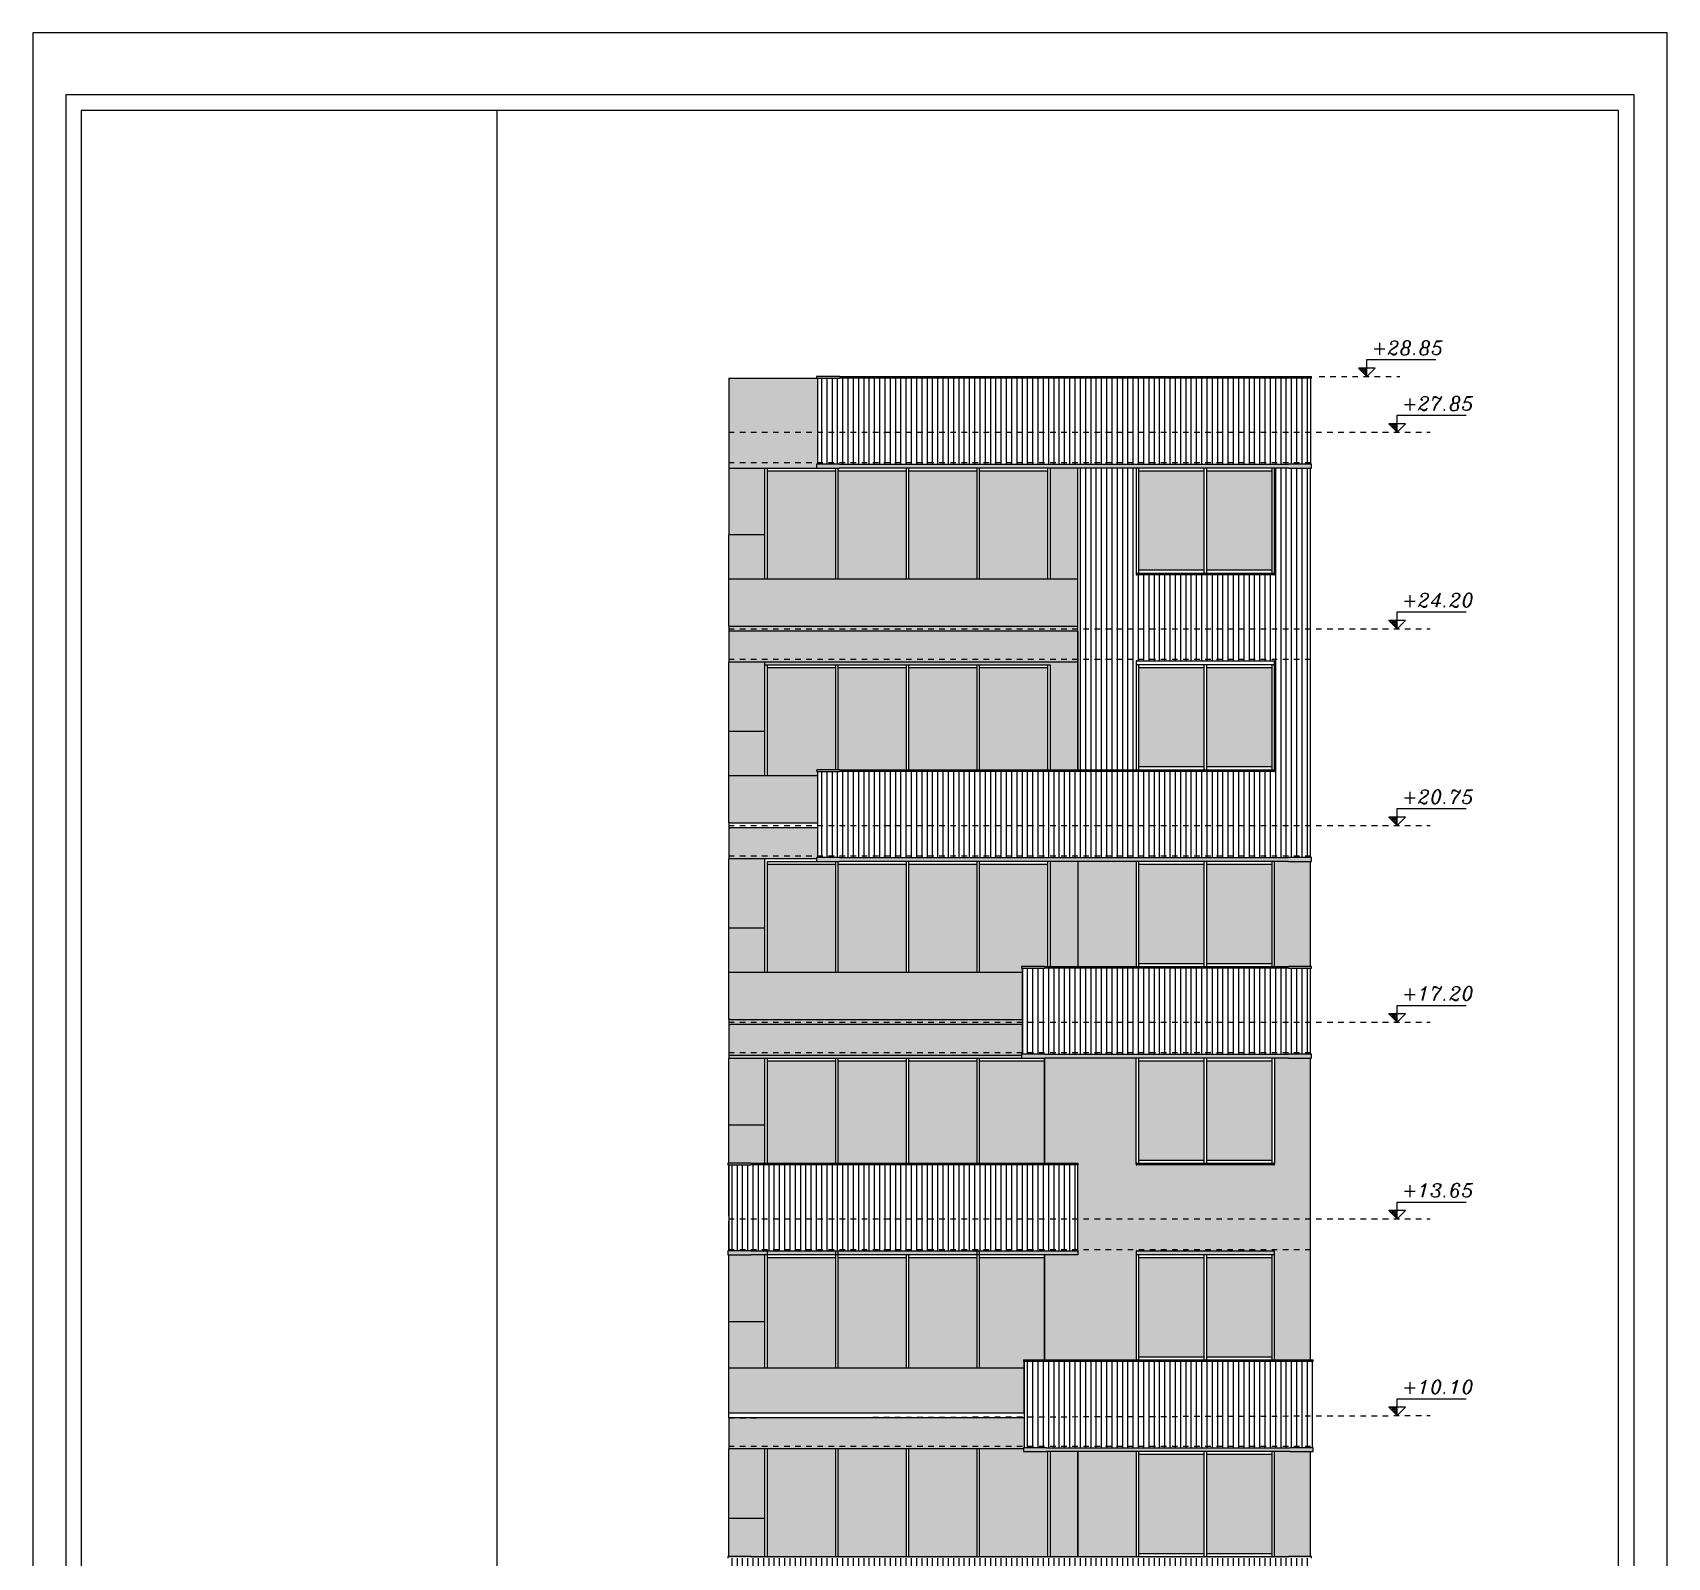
# Model space of a CAD drawing. Header units: millimetres. Extents: x 844 to 2732, y 457 to 943.
# Drawn here: x 2590.04 to 2619.54, y 471.3 to 498.82 of the extents above; entities that cross this region are included whole.
import ezdxf

# ---------------------------------------------------------------- set-up
doc = ezdxf.new("R2010")
doc.units = ezdxf.units.MM
doc.header["$LTSCALE"] = 0.01
doc.linetypes.add('ACAD_ISO03W100', pattern=[30, 12, -18])
doc.layers.add('00-Arm', color=7, linetype='Continuous')
doc.layers.add('08-Hatch', color=5, linetype='Continuous')
doc.layers.add('A-DETL-MEDM', color=4, linetype='Continuous', lineweight=25)
doc.styles.get("Standard").update_dxf_attribs({"font": 'italic.shx'})

msp = doc.modelspace()

# ---------------------------------------------------------------- hatches: boundary and pattern name
at = {"layer": '08-Hatch', "true_color": 0x000000, "transparency": 33554636}
h = msp.add_hatch(color=18, dxfattribs=at)
h.dxf.hatch_style = 1
h.paths.add_polyline_path([(2613.103, 469.731), (2602.553, 469.731), (2602.553, 469.661), (2613.103, 469.661)])
h.paths.add_polyline_path([(2613.118, 471.317), (2612.703, 471.317), (2603.003, 471.317), (2602.589, 471.317), (2602.589, 471.287), (2603.003, 471.287), (2612.703, 471.287), (2613.118, 471.287)])
h.paths.add_polyline_path([(2613.149, 474.867), (2607.92, 474.867), (2607.92, 474.837), (2613.149, 474.837)])
h.paths.add_polyline_path([(2613.149, 473.281), (2612.735, 473.281), (2608.335, 473.281), (2607.92, 473.281), (2607.92, 473.211), (2608.335, 473.211), (2612.735, 473.211), (2613.149, 473.211)])
h.paths.add_polyline_path([(2608.903, 476.831), (2603.003, 476.831), (2602.589, 476.831), (2602.589, 476.761), (2603.003, 476.761), (2608.903, 476.761)])
h.paths.add_polyline_path([(2608.903, 478.417), (2603.003, 478.417), (2602.589, 478.417), (2602.589, 478.387), (2603.003, 478.387), (2608.903, 478.387)])
h.paths.add_polyline_path([(2613.118, 480.381), (2612.703, 480.381), (2612.453, 480.381), (2609.953, 480.381), (2608.303, 480.381), (2607.888, 480.381), (2607.888, 480.361), (2607.889, 480.361), (2607.889, 480.311), (2608.303, 480.311), (2609.953, 480.311), (2612.453, 480.311), (2612.703, 480.311), (2613.118, 480.311)])
h.paths.add_polyline_path([(2613.117, 483.931), (2612.703, 483.931), (2612.453, 483.931), (2609.953, 483.931), (2604.603, 483.931), (2604.19, 483.931), (2604.19, 483.861), (2604.603, 483.861), (2609.953, 483.861), (2612.453, 483.861), (2612.703, 483.861), (2613.117, 483.861)])
h.paths.add_polyline_path([(2612.453, 485.517), (2612.438, 485.517), (2609.953, 485.517), (2604.603, 485.517), (2604.19, 485.517), (2604.19, 485.487), (2604.603, 485.487), (2609.953, 485.487), (2612.438, 485.487), (2612.453, 485.487)])
h.paths.add_polyline_path([(2613.118, 491.031), (2612.703, 491.031), (2604.603, 491.031), (2604.188, 491.031), (2604.188, 490.961), (2604.603, 490.961), (2612.703, 490.961), (2613.118, 490.961)])
h.paths.add_polyline_path([(2613.118, 492.617), (2604.603, 492.617), (2604.188, 492.617), (2604.188, 492.587), (2604.603, 492.587), (2613.118, 492.587)])
h.paths.add_polyline_path([(2613.118, 481.967), (2612.703, 481.967), (2612.453, 481.967), (2609.953, 481.967), (2608.303, 481.967), (2607.889, 481.967), (2607.889, 481.937), (2608.303, 481.937), (2609.953, 481.937), (2612.453, 481.937), (2612.703, 481.937), (2613.118, 481.937)])
at = {"layer": '08-Hatch', "true_color": 0x636466}
h = msp.add_hatch(dxfattribs=at)
h.set_pattern_fill('ANSI31', color=251, scale=0.03, angle=45)
h.set_pattern_definition([(90, (111.97122, -93.78736), (-0.09525, 0), [])])
h.paths.add_polyline_path([(2612.453, 467.961), (2609.953, 467.961), (2609.953, 467.161), (2609.999, 467.161), (2609.999, 467.061), (2609.956, 467.061), (2609.956, 466.761), (2612.453, 466.761)])
h.paths.add_polyline_path([(2613.103, 471.287), (2612.703, 471.287), (2603.003, 471.287), (2602.603, 471.287), (2602.603, 470.311), (2613.103, 470.311)])
h.paths.add_polyline_path([(2613.103, 470.311), (2602.603, 470.311), (2602.603, 469.731), (2613.103, 469.731)])
h.paths.add_polyline_path([(2612.453, 466.161), (2609.956, 466.161), (2609.956, 463.761), (2612.453, 463.761)])
h.paths.add_polyline_path([(2612.453, 466.761), (2609.956, 466.761), (2609.956, 466.161), (2612.453, 466.161)])
h.paths.add_polyline_path([(2613.135, 474.837), (2607.935, 474.837), (2607.935, 473.911), (2607.935, 473.838), (2613.135, 473.854)])
h.paths.add_polyline_path([(2613.135, 473.854), (2607.935, 473.838), (2607.935, 473.281), (2608.335, 473.281), (2612.735, 473.281), (2613.135, 473.281)])
h.paths.add_polyline_path([(2608.903, 477.411), (2602.603, 477.411), (2602.603, 476.831), (2608.903, 476.831)])
h.paths.add_polyline_path([(2608.903, 478.387), (2603.003, 478.387), (2602.603, 478.387), (2602.603, 477.461), (2602.603, 477.411), (2608.903, 477.411)])
h.paths.add_polyline_path([(2613.103, 480.961), (2607.903, 480.961), (2607.903, 480.381), (2613.103, 480.381)])
h.paths.add_polyline_path([(2613.103, 481.937), (2612.703, 481.937), (2612.453, 481.937), (2609.953, 481.937), (2608.303, 481.937), (2607.903, 481.937), (2607.903, 481.011), (2607.903, 480.961), (2613.103, 480.961)])
h.paths.add_polyline_path([(2613.1, 484.511), (2604.207, 484.511), (2604.207, 483.931), (2613.1, 483.931)])
h.paths.add_polyline_path([(2613.1, 487.511), (2608.903, 487.511), (2608.903, 487.461), (2608.903, 485.517), (2609.953, 485.517), (2609.953, 487.411), (2609.953, 487.481), (2609.968, 487.481), (2612.438, 487.481), (2612.453, 487.481), (2612.453, 487.411), (2612.453, 485.511), (2612.453, 485.487), (2612.438, 485.487), (2609.953, 485.487), (2604.603, 485.487), (2604.207, 485.487), (2604.207, 484.511), (2613.1, 484.511)])
h.paths.add_polyline_path([(2613.1, 488.061), (2608.903, 488.061), (2608.903, 488.021), (2608.903, 487.511), (2613.1, 487.511)])
h.paths.add_polyline_path([(2613.1, 490.961), (2612.703, 490.961), (2612.453, 490.961), (2612.453, 489.061), (2612.453, 489.037), (2612.438, 489.037), (2609.968, 489.037), (2609.953, 489.037), (2609.953, 489.067), (2609.953, 490.961), (2608.903, 490.961), (2608.903, 488.111), (2608.903, 488.061), (2613.1, 488.061)])
h.paths.add_polyline_path([(2613.103, 492.587), (2604.603, 492.587), (2604.203, 492.587), (2604.203, 491.611), (2613.103, 491.611)])
h.paths.add_polyline_path([(2613.103, 491.611), (2604.203, 491.611), (2604.203, 491.061), (2613.103, 491.061)])
h.paths.add_polyline_path([(2613.103, 491.061), (2604.203, 491.061), (2604.203, 491.031), (2604.603, 491.031), (2612.703, 491.031), (2613.103, 491.031)])
at = {"layer": '08-Hatch', "true_color": 0xc7c8ca, "transparency": 33554687}
h = msp.add_hatch(color=9, dxfattribs=at)
h.dxf.hatch_style = 1
h.paths.add_polyline_path([(2604.203, 491.061), (2602.603, 491.061), (2602.603, 490.961), (2604.188, 490.961), (2604.188, 491.031), (2604.203, 491.031)])
h.paths.add_polyline_path([(2604.203, 491.611), (2602.603, 491.611), (2602.603, 491.061), (2604.203, 491.061)])
h.paths.add_polyline_path([(2604.203, 492.587), (2604.188, 492.587), (2602.603, 492.587), (2602.603, 491.611), (2604.203, 491.611)])
at = {"layer": '08-Hatch', "true_color": 0xc7c8ca, "transparency": 33554597}
h = msp.add_hatch(color=9, dxfattribs=at)
h.dxf.hatch_style = 1
h.paths.add_polyline_path([(2603.253, 489.761), (2602.603, 489.761), (2602.603, 488.961), (2603.253, 488.961)])
h.paths.add_polyline_path([(2608.903, 490.961), (2608.403, 490.961), (2608.403, 488.961), (2608.903, 488.961)])
h.paths.add_polyline_path([(2608.903, 487.461), (2603.253, 487.461), (2603.253, 487.411), (2608.403, 487.411), (2608.403, 485.517), (2608.903, 485.517)])
h.paths.add_polyline_path([(2603.253, 486.211), (2602.603, 486.211), (2602.603, 485.411), (2603.253, 485.411)])
h.paths.add_polyline_path([(2603.253, 482.661), (2602.603, 482.661), (2602.603, 481.861), (2603.253, 481.861)])
h.paths.add_polyline_path([(2608.903, 483.861), (2608.403, 483.861), (2608.403, 481.967), (2608.903, 481.967)])
h.paths.add_polyline_path([(2603.253, 479.111), (2602.603, 479.111), (2602.603, 478.417), (2603.003, 478.417), (2603.253, 478.417)])
h.paths.add_polyline_path([(2603.253, 472.011), (2602.603, 472.011), (2602.603, 471.317), (2603.003, 471.317), (2603.253, 471.317)])
at = {"layer": '08-Hatch', "true_color": 0xc7c8ca, "transparency": 33554516}
h = msp.add_hatch(color=9, dxfattribs=at)
h.dxf.hatch_style = 1
h.paths.add_polyline_path([(2603.253, 483.911), (2602.603, 483.911), (2602.603, 482.661), (2603.253, 482.661)])
h.paths.add_polyline_path([(2608.903, 473.211), (2608.403, 473.211), (2608.403, 471.317), (2608.903, 471.317)])
h.paths.add_polyline_path([(2603.253, 473.261), (2602.603, 473.261), (2602.603, 472.011), (2603.253, 472.011)])
h.paths.add_polyline_path([(2603.253, 475.561), (2602.603, 475.561), (2602.603, 474.721), (2603.253, 474.721)])
h.paths.add_polyline_path([(2603.253, 476.761), (2603.003, 476.761), (2602.603, 476.761), (2602.603, 475.561), (2603.253, 475.561)])
h.paths.add_polyline_path([(2603.253, 480.311), (2602.603, 480.311), (2602.603, 479.111), (2603.253, 479.111)])
h.paths.add_polyline_path([(2603.253, 487.461), (2602.603, 487.461), (2602.603, 486.211), (2603.253, 486.211)])
h.paths.add_polyline_path([(2603.253, 490.961), (2602.603, 490.961), (2602.603, 489.761), (2603.253, 489.761)])
at = {"layer": '08-Hatch', "true_color": 0xadddf7, "transparency": 33554516}
h = msp.add_hatch(color=141, dxfattribs=at)
h.dxf.hatch_style = 1
h.paths.add_polyline_path([(2604.528, 483.811), (2603.303, 483.811), (2603.303, 481.861), (2604.528, 481.861)])
h.paths.add_polyline_path([(2605.803, 483.811), (2604.578, 483.811), (2604.578, 481.861), (2605.803, 481.861)])
h.paths.add_polyline_path([(2607.078, 483.811), (2605.853, 483.811), (2605.853, 481.861), (2607.078, 481.861)])
h.paths.add_polyline_path([(2608.353, 483.811), (2607.128, 483.811), (2607.128, 481.861), (2607.903, 481.861), (2607.903, 481.937), (2607.888, 481.937), (2607.888, 481.967), (2607.889, 481.967), (2608.303, 481.967), (2608.353, 481.967)])
h.paths.add_polyline_path([(2611.178, 483.811), (2610.003, 483.811), (2610.003, 482.017), (2611.178, 482.017)])
h.paths.add_polyline_path([(2612.403, 483.811), (2611.228, 483.811), (2611.228, 482.017), (2612.403, 482.017)])
h.paths.add_polyline_path([(2611.178, 480.261), (2610.003, 480.261), (2610.003, 478.467), (2611.178, 478.467)])
h.paths.add_polyline_path([(2612.403, 480.261), (2611.228, 480.261), (2611.228, 478.467), (2612.403, 478.467)])
h.paths.add_polyline_path([(2611.178, 476.711), (2610.003, 476.711), (2610.003, 474.917), (2611.178, 474.917)], flags=17)
h.paths.add_polyline_path([(2612.403, 476.711), (2611.228, 476.711), (2611.228, 474.917), (2612.403, 474.917)], flags=17)
h.paths.add_polyline_path([(2612.403, 473.161), (2611.228, 473.161), (2611.228, 471.367), (2612.403, 471.367)])
h.paths.add_polyline_path([(2611.178, 473.161), (2610.003, 473.161), (2610.003, 471.367), (2611.178, 471.367)])
h.paths.add_polyline_path([(2611.178, 469.661), (2610.003, 469.661), (2610.003, 468.011), (2611.178, 468.011)])
h.paths.add_polyline_path([(2612.403, 469.661), (2611.228, 469.661), (2611.228, 468.011), (2612.403, 468.011)])
h.paths.add_polyline_path([(2606.803, 469.661), (2605.67, 469.661), (2605.67, 467.961), (2606.803, 467.961)])
h.paths.add_polyline_path([(2605.62, 469.661), (2604.487, 469.661), (2604.487, 467.961), (2605.62, 467.961)])
h.paths.add_polyline_path([(2604.437, 469.661), (2603.303, 469.661), (2603.303, 467.961), (2604.437, 467.961)])
h.paths.add_polyline_path([(2604.528, 473.261), (2603.303, 473.261), (2603.303, 471.317), (2604.528, 471.317)])
h.paths.add_polyline_path([(2605.803, 473.261), (2604.578, 473.261), (2604.578, 471.317), (2605.803, 471.317)])
h.paths.add_polyline_path([(2607.078, 473.261), (2605.853, 473.261), (2605.853, 471.317), (2607.078, 471.317)])
h.paths.add_polyline_path([(2608.353, 473.211), (2608.335, 473.211), (2607.92, 473.211), (2607.92, 473.261), (2607.128, 473.261), (2607.128, 471.317), (2608.353, 471.317)])
h.paths.add_polyline_path([(2608.303, 480.261), (2607.128, 480.261), (2607.128, 478.417), (2608.303, 478.417)])
h.paths.add_polyline_path([(2607.078, 480.261), (2605.853, 480.261), (2605.853, 478.417), (2607.078, 478.417)])
h.paths.add_polyline_path([(2605.803, 480.261), (2604.578, 480.261), (2604.578, 478.417), (2605.803, 478.417)])
h.paths.add_polyline_path([(2604.528, 480.261), (2603.303, 480.261), (2603.303, 478.417), (2604.528, 478.417)])
h.paths.add_polyline_path([(2608.353, 487.361), (2607.128, 487.361), (2607.128, 485.517), (2608.353, 485.517)])
h.paths.add_polyline_path([(2607.078, 487.361), (2605.853, 487.361), (2605.853, 485.517), (2607.078, 485.517)])
h.paths.add_polyline_path([(2605.803, 487.361), (2604.578, 487.361), (2604.578, 485.517), (2604.603, 485.517), (2605.803, 485.517)])
h.paths.add_polyline_path([(2604.528, 487.361), (2603.303, 487.361), (2603.303, 485.411), (2604.207, 485.411), (2604.207, 485.487), (2604.19, 485.487), (2604.19, 485.517), (2604.528, 485.517)])
h.paths.add_polyline_path([(2611.178, 487.361), (2610.003, 487.361), (2610.003, 485.567), (2611.178, 485.567)])
h.paths.add_polyline_path([(2612.403, 487.361), (2611.228, 487.361), (2611.228, 485.567), (2612.403, 485.567)])
h.paths.add_polyline_path([(2612.403, 490.911), (2611.228, 490.911), (2611.228, 489.117), (2612.403, 489.117)])
h.paths.add_polyline_path([(2611.178, 490.911), (2610.003, 490.911), (2610.003, 489.117), (2611.178, 489.117)])
h.paths.add_polyline_path([(2608.353, 490.911), (2607.128, 490.911), (2607.128, 488.961), (2608.353, 488.961)])
h.paths.add_polyline_path([(2607.078, 490.911), (2605.853, 490.911), (2605.853, 488.961), (2607.078, 488.961)])
h.paths.add_polyline_path([(2605.803, 490.911), (2604.578, 490.911), (2604.578, 488.961), (2605.803, 488.961)])
h.paths.add_polyline_path([(2604.528, 490.911), (2603.303, 490.911), (2603.303, 488.961), (2604.528, 488.961)])
at = {"layer": '08-Hatch', "true_color": 0x7aafdf, "transparency": 33554636}
h = msp.add_hatch(color=143, dxfattribs=at)
h.dxf.hatch_style = 1
h.paths.add_polyline_path([(2608.903, 488.961), (2602.603, 488.961), (2602.603, 488.111), (2608.903, 488.111)])
h.paths.add_polyline_path([(2604.207, 485.411), (2602.603, 485.411), (2602.603, 484.561), (2602.633, 484.561), (2604.207, 484.561)])
h.paths.add_polyline_path([(2607.903, 481.861), (2602.603, 481.861), (2602.603, 481.011), (2602.633, 481.011), (2607.903, 481.011)])
h.paths.add_polyline_path([(2607.935, 474.721), (2602.603, 474.721), (2602.603, 473.911), (2607.935, 473.911)])
at = {"layer": '08-Hatch', "true_color": 0x939598, "transparency": 33554687}
h = msp.add_hatch(color=252, dxfattribs=at)
h.dxf.hatch_style = 1
h.paths.add_polyline_path([(2608.903, 488.111), (2602.603, 488.111), (2602.603, 488.061), (2608.903, 488.061)])
h.paths.add_polyline_path([(2608.903, 488.061), (2602.603, 488.061), (2602.603, 488.021), (2608.903, 488.021)])
h.paths.add_polyline_path([(2604.207, 483.961), (2602.603, 483.961), (2602.603, 483.911), (2604.19, 483.911), (2604.19, 483.931), (2604.207, 483.931)])
at = {"layer": '08-Hatch', "true_color": 0xc7c8ca, "transparency": 33554687}
h = msp.add_hatch(color=9, dxfattribs=at)
h.dxf.hatch_style = 1
h.paths.add_polyline_path([(2603.253, 469.661), (2602.603, 469.661), (2602.603, 467.161), (2603.253, 467.161)])
h.paths.add_polyline_path([(2613.103, 469.661), (2612.453, 469.661), (2612.453, 466.761), (2613.103, 466.761)])
h.paths.add_polyline_path([(2613.103, 466.161), (2612.453, 466.161), (2612.453, 463.761), (2613.103, 463.761)])
h.paths.add_polyline_path([(2613.103, 466.761), (2612.453, 466.761), (2612.453, 466.161), (2613.103, 466.161)])
h.paths.add_polyline_path([(2613.103, 473.211), (2612.735, 473.211), (2612.453, 473.211), (2612.453, 471.317), (2612.703, 471.317), (2613.103, 471.317)])
h.paths.add_polyline_path([(2609.953, 473.211), (2608.903, 473.211), (2608.903, 471.317), (2609.953, 471.317)])
h.paths.add_polyline_path([(2609.953, 476.761), (2609.953, 476.831), (2609.968, 476.831), (2612.438, 476.831), (2612.453, 476.831), (2612.453, 476.761), (2612.453, 474.867), (2613.103, 474.867), (2613.103, 476.861), (2608.903, 476.861), (2608.903, 476.831), (2608.903, 476.761), (2608.303, 476.761), (2608.303, 474.867), (2609.953, 474.867)])
h.paths.add_polyline_path([(2613.103, 480.311), (2612.703, 480.311), (2612.453, 480.311), (2612.453, 478.411), (2612.453, 478.387), (2612.438, 478.387), (2609.968, 478.387), (2609.953, 478.387), (2609.953, 478.417), (2609.953, 480.311), (2608.303, 480.311), (2608.303, 478.417), (2608.903, 478.417), (2608.903, 478.387), (2608.903, 477.411), (2613.103, 477.411)])
h.paths.add_polyline_path([(2613.103, 477.411), (2608.903, 477.411), (2608.903, 476.861), (2613.103, 476.861)])
h.paths.add_polyline_path([(2609.953, 483.861), (2608.903, 483.861), (2608.903, 481.967), (2609.953, 481.967)])
h.paths.add_polyline_path([(2613.103, 483.861), (2612.703, 483.861), (2612.453, 483.861), (2612.453, 481.967), (2612.703, 481.967), (2613.103, 481.967)])
h.paths.add_polyline_path([(2604.207, 484.471), (2602.633, 484.471), (2602.603, 484.471), (2602.603, 483.961), (2604.207, 483.961)])
h.paths.add_polyline_path([(2608.903, 488.021), (2602.603, 488.021), (2602.603, 487.511), (2608.903, 487.511)])
h.paths.add_polyline_path([(2608.903, 487.511), (2602.603, 487.511), (2602.603, 487.461), (2608.903, 487.461)])
h.paths.add_polyline_path([(2607.903, 480.921), (2602.633, 480.921), (2602.603, 480.921), (2602.603, 480.411), (2607.903, 480.411)])
h.paths.add_polyline_path([(2607.903, 480.411), (2602.603, 480.411), (2602.603, 480.311), (2607.888, 480.311), (2607.888, 480.381), (2607.903, 480.381)])
h.paths.add_polyline_path([(2607.92, 473.281), (2607.935, 473.281), (2607.935, 473.311), (2602.603, 473.311), (2602.603, 473.261), (2607.92, 473.261)])
h.paths.add_polyline_path([(2607.935, 473.821), (2602.603, 473.821), (2602.603, 473.311), (2607.935, 473.311)])
h.paths.add_polyline_path([(2606.853, 467.961), (2603.253, 467.961), (2603.253, 467.161), (2606.853, 467.161)])
h.paths.add_polyline_path([(2609.953, 469.661), (2606.853, 469.661), (2606.853, 467.161), (2609.953, 467.161)])
at = {"layer": '08-Hatch', "true_color": 0x000000, "transparency": 33554636}
h = msp.add_hatch(color=18, dxfattribs=at)
h.dxf.hatch_style = 1
h.paths.add_polyline_path([(2612.453, 476.831), (2612.438, 476.831), (2609.968, 476.831), (2609.953, 476.831), (2609.953, 476.761), (2609.968, 476.761), (2612.438, 476.761), (2612.453, 476.761)])
at = {"layer": '08-Hatch', "true_color": 0xadddf7, "transparency": 33554516}
h = msp.add_hatch(color=141, dxfattribs=at)
h.dxf.hatch_style = 1
h.paths.add_polyline_path([(2608.303, 476.711), (2607.128, 476.711), (2607.128, 474.721), (2607.935, 474.721), (2607.935, 474.837), (2607.92, 474.837), (2607.92, 474.867), (2608.303, 474.867)])
h.paths.add_polyline_path([(2607.078, 476.711), (2605.853, 476.711), (2605.853, 474.721), (2607.078, 474.721)])
h.paths.add_polyline_path([(2605.803, 476.711), (2604.578, 476.711), (2604.578, 474.721), (2605.803, 474.721)])
h.paths.add_polyline_path([(2604.528, 476.711), (2603.303, 476.711), (2603.303, 474.721), (2604.528, 474.721)])
at = {"layer": 'A-DETL-MEDM'}
h = msp.add_hatch(dxfattribs=at)
h.set_pattern_fill('NET', color=5, scale=0.01, style=0)
h.set_pattern_definition([(0, (1833.748473, -215.898625), (0, 0.03175), []), (90, (1833.748473, -215.898625), (-0.03175, 2e-18), [])])
h.paths.add_polyline_path([(2614.119, 492.768), (2613.969, 492.768), (2614.119, 492.617)])
h = msp.add_hatch(dxfattribs=at)
h.set_pattern_fill('NET', color=5, scale=0.01, style=0)
h.set_pattern_definition([(0, (1834.29692, -216.9048), (0, 0.03175), []), (90, (1834.29692, -216.9048), (-0.03175, 2e-18), [])])
h.paths.add_polyline_path([(2614.668, 491.762), (2614.517, 491.762), (2614.668, 491.611)])
h = msp.add_hatch(dxfattribs=at)
h.set_pattern_fill('NET', color=5, scale=0.01, style=0)
h.set_pattern_definition([(0, (1834.29692, -220.4548), (0, 0.03175), []), (90, (1834.29692, -220.4548), (-0.03175, 2e-18), [])])
h.paths.add_polyline_path([(2614.668, 488.212), (2614.517, 488.212), (2614.668, 488.061)])
h = msp.add_hatch(dxfattribs=at)
h.set_pattern_fill('NET', color=5, scale=0.01, style=0)
h.set_pattern_definition([(0, (1834.29692, -224.0048), (0, 0.03175), []), (90, (1834.29692, -224.0048), (-0.03175, 2e-18), [])])
h.paths.add_polyline_path([(2614.668, 484.662), (2614.517, 484.662), (2614.668, 484.511)])
at = {"layer": 'A-DETL-MEDM', "ltscale": 0.5}
msp.add_hatch(color=4, dxfattribs=at).paths.add_polyline_path([(2602.603, 480.921), (2607.903, 480.921), (2607.903, 481.011), (2602.603, 481.011), (2602.603, 480.924)])
at = {"layer": 'A-DETL-MEDM'}
h = msp.add_hatch(dxfattribs=at)
h.set_pattern_fill('NET', color=5, scale=0.01, style=0)
h.set_pattern_definition([(0, (1834.29692, -227.5548), (0, 0.03175), []), (90, (1834.29692, -227.5548), (-0.03175, 2e-18), [])])
h.paths.add_polyline_path([(2614.668, 481.112), (2614.517, 481.112), (2614.668, 480.961)])
h = msp.add_hatch(dxfattribs=at)
h.set_pattern_fill('NET', color=5, scale=0.01, style=0)
h.set_pattern_definition([(0, (1834.29692, -231.1048), (0, 0.03175), []), (90, (1834.29692, -231.1048), (-0.03175, 2e-18), [])])
h.paths.add_polyline_path([(2614.668, 477.562), (2614.517, 477.562), (2614.668, 477.411)])
h = msp.add_hatch(dxfattribs=at)
h.set_pattern_fill('NET', color=5, scale=0.01, style=0)
h.set_pattern_definition([(0, (1834.29692, -234.6548), (0, 0.03175), []), (90, (1834.29692, -234.6548), (-0.03175, 2e-18), [])])
h.paths.add_polyline_path([(2614.668, 474.012), (2614.517, 474.012), (2614.668, 473.861)])

# ---------------------------------------------------------------- linework, layer by layer
at = {"layer": '00-Arm'}
msp.add_line((2598.423, 458.083), (2598.423, 497.416), dxfattribs=at)
for points in [[(2590.041, 498.821), (2590.041, 456.678), (2619.541, 456.678), (2619.541, 498.821)], [(2590.919, 497.416), (2590.919, 458.083), (2618.663, 458.083), (2618.663, 497.416)]]:
    msp.add_lwpolyline(points, close=True, dxfattribs=at)
at = {"layer": '00-Arm', "color": 4}
msp.add_lwpolyline([(2590.638, 497.697), (2590.638, 457.802), (2618.944, 457.802), (2618.944, 497.697)], close=True, dxfattribs=at)
at = {"layer": 'A-DETL-MEDM', "color": 5}
for p, q in [((2614.119, 492.617), (2613.969, 492.768)), ((2614.27, 492.768), (2613.969, 492.768)), ((2614.119, 492.921), (2615.361, 492.921)), ((2614.119, 492.617), (2614.119, 492.921)), ((2614.119, 492.617), (2614.27, 492.768)), ((2614.668, 491.915), (2615.91, 491.915)), ((2614.668, 491.611), (2614.668, 491.915)), ((2614.668, 491.611), (2614.517, 491.762)), ((2614.818, 491.762), (2614.517, 491.762)), ((2614.668, 491.611), (2614.818, 491.762)), ((2614.668, 488.365), (2615.91, 488.365)), ((2614.668, 488.061), (2614.668, 488.365)), ((2614.668, 488.061), (2614.517, 488.212)), ((2614.818, 488.212), (2614.517, 488.212)), ((2614.668, 488.061), (2614.818, 488.212)), ((2614.668, 484.815), (2615.91, 484.815)), ((2614.668, 484.511), (2614.668, 484.815)), ((2614.668, 484.511), (2614.517, 484.662)), ((2614.818, 484.662), (2614.517, 484.662)), ((2614.668, 484.511), (2614.818, 484.662)), ((2614.668, 481.265), (2615.91, 481.265)), ((2614.668, 480.961), (2614.668, 481.265)), ((2614.668, 480.961), (2614.517, 481.112)), ((2614.818, 481.112), (2614.517, 481.112)), ((2614.668, 480.961), (2614.818, 481.112)), ((2614.668, 477.715), (2615.91, 477.715)), ((2614.668, 477.411), (2614.668, 477.715)), ((2614.668, 477.411), (2614.517, 477.562)), ((2614.818, 477.562), (2614.517, 477.562)), ((2614.668, 477.411), (2614.818, 477.562)), ((2614.668, 474.165), (2615.91, 474.165)), ((2614.668, 473.861), (2614.668, 474.165)), ((2614.668, 473.861), (2614.517, 474.012)), ((2614.818, 474.012), (2614.517, 474.012)), ((2614.668, 473.861), (2614.818, 474.012))]:
    msp.add_line(p, q, dxfattribs=at)
at = {"layer": 'A-DETL-MEDM', "color": 4}
for p, q in [((2602.603, 492.587), (2604.188, 492.587)), ((2602.603, 492.587), (2602.603, 490.961)), ((2604.188, 492.617), (2604.188, 492.587)), ((2604.603, 492.617), (2604.188, 492.617)), ((2604.188, 492.587), (2604.603, 492.587)), ((2604.203, 492.587), (2604.203, 491.031)), ((2604.603, 492.617), (2613.118, 492.617)), ((2613.118, 492.587), (2604.603, 492.587)), ((2613.103, 492.587), (2613.103, 491.031)), ((2613.118, 492.587), (2613.118, 492.617)), ((2602.603, 490.961), (2604.188, 490.961)), ((2602.603, 490.961), (2602.603, 489.761)), ((2603.253, 489.761), (2603.253, 490.961)), ((2603.303, 490.911), (2603.303, 490.961)), ((2604.188, 491.031), (2604.188, 490.961)), ((2604.603, 491.031), (2604.188, 491.031)), ((2604.188, 490.961), (2604.603, 490.961)), ((2604.528, 490.961), (2604.528, 490.911)), ((2604.578, 490.911), (2604.578, 490.961)), ((2604.603, 491.031), (2612.703, 491.031)), ((2612.703, 490.961), (2604.603, 490.961)), ((2607.078, 490.961), (2607.078, 490.911)), ((2607.128, 490.911), (2607.128, 490.961)), ((2608.353, 490.961), (2608.353, 490.911)), ((2608.403, 490.961), (2608.403, 488.961)), ((2608.903, 488.111), (2608.903, 490.961)), ((2608.903, 488.111), (2608.903, 490.961)), ((2609.953, 490.961), (2609.953, 489.061)), ((2612.453, 489.061), (2612.453, 490.961)), ((2613.118, 491.031), (2612.703, 491.031)), ((2612.703, 490.961), (2613.118, 490.961)), ((2613.1, 483.931), (2613.1, 490.961)), ((2613.118, 490.961), (2613.118, 491.031)), ((2602.603, 489.761), (2603.253, 489.761)), ((2602.603, 488.961), (2602.603, 489.761)), ((2603.253, 488.961), (2603.253, 489.761)), ((2602.603, 488.961), (2608.903, 488.961)), ((2602.603, 488.111), (2602.603, 488.961)), ((2609.953, 489.067), (2609.953, 489.037)), ((2609.968, 489.067), (2609.953, 489.067)), ((2609.953, 489.037), (2609.968, 489.037)), ((2609.968, 489.067), (2612.438, 489.067)), ((2612.438, 489.037), (2609.968, 489.037)), ((2612.453, 489.067), (2612.438, 489.067)), ((2612.438, 489.037), (2612.453, 489.037)), ((2612.453, 489.037), (2612.453, 489.067)), ((2602.603, 488.111), (2602.603, 488.021)), ((2602.603, 488.111), (2608.903, 488.111)), ((2608.903, 488.021), (2602.603, 488.021)), ((2602.603, 488.021), (2602.603, 487.461)), ((2608.903, 488.021), (2608.903, 488.111)), ((2608.903, 488.021), (2608.903, 485.517)), ((2608.903, 485.517), (2608.903, 488.021)), ((2608.903, 487.461), (2608.903, 488.021)), ((2602.603, 486.211), (2602.603, 487.461)), ((2602.603, 486.211), (2602.603, 487.461)), ((2608.903, 487.461), (2602.603, 487.461)), ((2603.253, 486.211), (2603.253, 487.461)), ((2603.253, 487.411), (2608.403, 487.411)), ((2608.403, 487.411), (2608.403, 485.517)), ((2609.953, 487.481), (2609.953, 487.411)), ((2609.968, 487.481), (2609.953, 487.481)), ((2609.953, 487.411), (2609.968, 487.411)), ((2609.953, 487.411), (2609.953, 485.517)), ((2609.968, 487.481), (2612.438, 487.481)), ((2612.438, 487.411), (2609.968, 487.411)), ((2612.453, 487.481), (2612.438, 487.481)), ((2612.438, 487.411), (2612.453, 487.411)), ((2612.453, 487.411), (2612.453, 487.481)), ((2612.453, 485.511), (2612.453, 487.411)), ((2602.603, 486.211), (2603.253, 486.211)), ((2602.603, 485.411), (2602.603, 486.211)), ((2603.253, 485.411), (2603.253, 486.211)), ((2602.603, 484.561), (2602.603, 485.411)), ((2609.953, 485.517), (2612.438, 485.517)), ((2612.438, 485.487), (2609.953, 485.487)), ((2612.453, 485.517), (2612.438, 485.517)), ((2612.438, 485.487), (2612.453, 485.487)), ((2612.453, 485.487), (2612.453, 485.517)), ((2602.603, 484.561), (2602.603, 484.471)), ((2602.633, 484.561), (2602.603, 484.561)), ((2602.603, 484.471), (2602.633, 484.471)), ((2602.603, 484.471), (2602.603, 483.911)), ((2602.633, 484.561), (2604.207, 484.561)), ((2604.207, 484.471), (2602.633, 484.471)), ((2602.603, 482.661), (2602.603, 483.911)), ((2602.603, 482.661), (2602.603, 483.911)), ((2604.19, 483.911), (2602.603, 483.911)), ((2603.253, 482.661), (2603.253, 483.911)), ((2603.303, 483.861), (2604.19, 483.861)), ((2608.403, 483.861), (2608.403, 481.967)), ((2608.903, 483.861), (2608.903, 481.967)), ((2609.953, 483.861), (2609.953, 481.967)), ((2612.453, 481.967), (2612.453, 483.861)), ((2612.703, 483.861), (2613.117, 483.861)), ((2613.103, 481.967), (2613.103, 483.861)), ((2607.888, 481.967), (2607.888, 481.937)), ((2608.303, 481.967), (2607.888, 481.967)), ((2607.888, 481.937), (2608.303, 481.937)), ((2607.889, 481.967), (2607.889, 481.937)), ((2607.903, 481.937), (2607.903, 480.381)), ((2607.903, 481.011), (2607.903, 481.937)), ((2608.303, 481.967), (2609.953, 481.967)), ((2609.953, 481.937), (2608.303, 481.937)), ((2609.953, 481.967), (2612.453, 481.967)), ((2612.453, 481.937), (2609.953, 481.937)), ((2612.453, 481.967), (2612.703, 481.967)), ((2612.703, 481.937), (2612.453, 481.937)), ((2613.118, 481.967), (2612.703, 481.967)), ((2612.703, 481.937), (2613.118, 481.937)), ((2613.103, 480.381), (2613.103, 481.937)), ((2613.118, 481.937), (2613.118, 481.967)), ((2613.118, 481.937), (2613.118, 481.967)), ((2602.603, 480.921), (2602.603, 480.311)), ((2607.908, 480.921), (2602.633, 480.921)), ((2607.889, 480.361), (2602.603, 480.361)), ((2602.603, 479.111), (2602.603, 480.311)), ((2602.603, 480.311), (2607.889, 480.311)), ((2603.253, 479.111), (2603.253, 480.311)), ((2603.303, 480.261), (2603.303, 480.311)), ((2607.888, 480.381), (2607.888, 480.311)), ((2608.303, 480.381), (2607.888, 480.381)), ((2607.888, 480.311), (2608.303, 480.311)), ((2607.889, 480.361), (2607.889, 480.311)), ((2608.303, 480.381), (2609.953, 480.381)), ((2609.953, 480.311), (2608.303, 480.311)), ((2608.303, 480.311), (2608.303, 478.417)), ((2608.303, 478.417), (2608.303, 480.311)), ((2609.953, 480.381), (2612.453, 480.381)), ((2612.453, 480.311), (2609.953, 480.311)), ((2609.953, 478.411), (2609.953, 480.311)), ((2612.453, 480.381), (2612.703, 480.381)), ((2612.703, 480.311), (2612.453, 480.311)), ((2612.453, 480.311), (2612.453, 478.411)), ((2613.118, 480.381), (2612.703, 480.381)), ((2612.703, 480.311), (2613.118, 480.311)), ((2613.103, 474.867), (2613.103, 480.311)), ((2613.118, 480.311), (2613.118, 480.381)), ((2613.118, 480.311), (2613.118, 480.381)), ((2603.003, 478.417), (2602.589, 478.417)), ((2602.589, 478.417), (2602.589, 478.387)), ((2602.589, 478.387), (2603.003, 478.387)), ((2602.603, 477.461), (2602.603, 478.387)), ((2602.603, 478.387), (2602.603, 476.831)), ((2602.603, 477.461), (2602.603, 478.387)), ((2603.003, 478.417), (2608.903, 478.417)), ((2608.903, 478.387), (2603.003, 478.387)), ((2608.903, 478.417), (2608.903, 478.387)), ((2608.903, 476.831), (2608.903, 478.387)), ((2609.953, 478.417), (2609.953, 478.387)), ((2609.968, 478.417), (2609.953, 478.417)), ((2609.953, 478.387), (2609.968, 478.387)), ((2609.968, 478.417), (2612.438, 478.417)), ((2612.438, 478.387), (2609.968, 478.387)), ((2612.453, 478.417), (2612.438, 478.417)), ((2612.438, 478.387), (2612.453, 478.387)), ((2612.453, 478.387), (2612.453, 478.417)), ((2602.603, 477.371), (2602.603, 476.831)), ((2602.603, 476.831), (2602.603, 477.371)), ((2603.003, 476.831), (2602.589, 476.831)), ((2602.589, 476.831), (2602.589, 476.761)), ((2602.589, 476.761), (2603.003, 476.761)), ((2602.603, 475.561), (2602.603, 476.761)), ((2602.603, 475.561), (2602.603, 476.761)), ((2603.003, 476.831), (2608.903, 476.831)), ((2608.903, 476.761), (2603.003, 476.761)), ((2603.253, 475.561), (2603.253, 476.761)), ((2608.303, 476.761), (2608.303, 474.867)), ((2608.303, 474.867), (2608.303, 476.761)), ((2608.903, 476.831), (2608.903, 476.761)), ((2609.953, 476.831), (2609.953, 476.761)), ((2609.968, 476.831), (2609.953, 476.831)), ((2609.953, 476.761), (2609.968, 476.761)), ((2609.953, 476.761), (2609.953, 474.867)), ((2609.968, 476.831), (2612.438, 476.831)), ((2612.438, 476.761), (2609.968, 476.761)), ((2612.453, 476.831), (2612.438, 476.831)), ((2612.438, 476.761), (2612.453, 476.761)), ((2612.453, 476.761), (2612.453, 476.831)), ((2612.453, 474.867), (2612.453, 476.761)), ((2607.92, 474.867), (2607.92, 474.837)), ((2607.92, 474.867), (2613.149, 474.867)), ((2613.149, 474.837), (2607.92, 474.837)), ((2607.935, 474.837), (2607.935, 473.281)), ((2607.935, 473.911), (2607.935, 474.837)), ((2610.003, 474.867), (2610.003, 474.917)), ((2613.135, 473.281), (2613.135, 474.837)), ((2613.149, 474.837), (2613.149, 474.867)), ((2602.603, 472.011), (2602.603, 473.261)), ((2603.253, 472.011), (2603.253, 473.261)), ((2607.92, 473.281), (2607.92, 473.211)), ((2608.335, 473.281), (2607.92, 473.281)), ((2607.92, 473.211), (2608.335, 473.211)), ((2608.335, 473.281), (2612.735, 473.281)), ((2612.735, 473.211), (2608.335, 473.211)), ((2608.403, 473.211), (2608.403, 471.317)), ((2608.903, 473.211), (2608.903, 471.317)), ((2608.903, 473.211), (2608.903, 471.317)), ((2608.903, 471.317), (2608.903, 473.211)), ((2609.953, 473.211), (2609.953, 471.317)), ((2612.453, 471.317), (2612.453, 473.211)), ((2613.15, 473.281), (2612.735, 473.281)), ((2612.735, 473.211), (2613.15, 473.211)), ((2613.103, 471.317), (2613.103, 473.211)), ((2613.149, 473.211), (2613.149, 473.281)), ((2613.15, 473.211), (2613.15, 473.281)), ((2602.603, 472.011), (2603.253, 472.011)), ((2602.603, 471.317), (2602.603, 472.011)), ((2603.253, 471.317), (2603.253, 472.011)), ((2603.003, 471.317), (2602.589, 471.317)), ((2602.589, 471.317), (2602.589, 471.287)), ((2603.003, 471.317), (2612.703, 471.317)), ((2613.118, 471.317), (2612.703, 471.317)), ((2613.118, 471.287), (2613.118, 471.317))]:
    msp.add_line(p, q, dxfattribs=at)
at = {"layer": 'A-DETL-MEDM', "color": 5, "linetype": 'ACAD_ISO03W100', "ltscale": 0.5}
for p, q in [((2613.259, 492.617), (2614.715, 492.617)), ((2602.603, 491.611), (2615.264, 491.611)), ((2613.808, 491.611), (2615.264, 491.611)), ((2602.603, 488.061), (2615.264, 488.061)), ((2613.808, 488.061), (2615.264, 488.061)), ((2602.603, 484.511), (2615.264, 484.511)), ((2613.808, 484.511), (2615.264, 484.511)), ((2602.603, 483.961), (2613.103, 483.961)), ((2602.603, 480.961), (2615.264, 480.961)), ((2613.808, 480.961), (2615.264, 480.961)), ((2602.603, 480.411), (2613.103, 480.411)), ((2602.603, 477.411), (2615.264, 477.411)), ((2613.808, 477.411), (2615.264, 477.411)), ((2602.603, 473.821), (2615.264, 473.861))]:
    msp.add_line(p, q, dxfattribs=at)
at = {"layer": 'A-DETL-MEDM', "color": 4, "linetype": 'ACAD_ISO03W100', "ltscale": 0.5}
for p, q in [((2602.603, 491.061), (2613.103, 491.061)), ((2602.603, 487.511), (2613.103, 487.511)), ((2602.603, 476.861), (2613.103, 476.861)), ((2602.603, 473.311), (2613.103, 473.311))]:
    msp.add_line(p, q, dxfattribs=at)
at = {"layer": 'A-DETL-MEDM', "color": 6}
for p, q in [((2603.303, 488.961), (2603.303, 490.961)), ((2603.303, 490.911), (2604.528, 490.911)), ((2604.528, 490.961), (2604.528, 488.961)), ((2604.578, 488.961), (2604.578, 490.961)), ((2604.578, 490.911), (2605.803, 490.911)), ((2605.803, 490.961), (2605.803, 488.961)), ((2605.803, 490.961), (2605.803, 490.911)), ((2605.853, 488.961), (2605.853, 490.961)), ((2605.853, 490.911), (2605.853, 490.961)), ((2605.853, 490.911), (2607.078, 490.911)), ((2607.078, 490.961), (2607.078, 488.961)), ((2607.128, 488.961), (2607.128, 490.961)), ((2607.128, 490.911), (2608.353, 490.911)), ((2608.353, 490.961), (2608.353, 488.961)), ((2610.003, 490.911), (2610.003, 490.961)), ((2610.003, 489.067), (2610.003, 490.961)), ((2610.003, 490.911), (2611.178, 490.911)), ((2611.178, 490.961), (2611.178, 489.067)), ((2611.178, 490.961), (2611.178, 490.911)), ((2611.228, 489.067), (2611.228, 490.961)), ((2611.228, 490.911), (2611.228, 490.961)), ((2611.228, 490.911), (2612.403, 490.911)), ((2612.403, 490.961), (2612.403, 490.911)), ((2612.403, 490.961), (2612.403, 489.067)), ((2610.003, 489.067), (2610.003, 489.117)), ((2611.178, 489.117), (2610.003, 489.117)), ((2611.178, 489.117), (2611.178, 489.067)), ((2611.228, 489.067), (2611.228, 489.117)), ((2612.403, 489.117), (2611.228, 489.117)), ((2612.403, 489.117), (2612.403, 489.067)), ((2603.303, 485.411), (2603.303, 487.411)), ((2603.303, 487.361), (2603.303, 487.411)), ((2603.303, 487.361), (2604.528, 487.361)), ((2604.528, 487.411), (2604.528, 485.517)), ((2604.528, 487.411), (2604.528, 487.361)), ((2604.578, 485.517), (2604.578, 487.411)), ((2604.578, 487.361), (2604.578, 487.411)), ((2604.578, 487.361), (2605.803, 487.361)), ((2605.803, 487.411), (2605.803, 485.517)), ((2605.803, 487.411), (2605.803, 487.361)), ((2605.853, 485.517), (2605.853, 487.411)), ((2605.853, 487.361), (2605.853, 487.411)), ((2605.853, 487.361), (2607.078, 487.361)), ((2607.078, 487.411), (2607.078, 485.517)), ((2607.078, 487.411), (2607.078, 487.361)), ((2607.128, 485.517), (2607.128, 487.411)), ((2607.128, 487.361), (2607.128, 487.411)), ((2607.128, 487.361), (2608.353, 487.361)), ((2608.353, 487.411), (2608.353, 487.361)), ((2608.353, 487.411), (2608.353, 485.517)), ((2610.003, 487.361), (2610.003, 487.411)), ((2610.003, 485.517), (2610.003, 487.411)), ((2610.003, 487.361), (2611.178, 487.361)), ((2611.178, 487.411), (2611.178, 485.517)), ((2611.178, 487.411), (2611.178, 487.361)), ((2611.228, 485.517), (2611.228, 487.411)), ((2611.228, 487.361), (2611.228, 487.411)), ((2611.228, 487.361), (2612.403, 487.361)), ((2612.403, 487.411), (2612.403, 487.361)), ((2612.403, 487.411), (2612.403, 485.517)), ((2610.003, 485.517), (2610.003, 485.567)), ((2611.178, 485.567), (2610.003, 485.567)), ((2611.178, 485.567), (2611.178, 485.517)), ((2611.228, 485.517), (2611.228, 485.567)), ((2612.403, 485.567), (2611.228, 485.567)), ((2612.403, 485.567), (2612.403, 485.517)), ((2603.303, 483.811), (2603.303, 483.861)), ((2603.303, 481.861), (2603.303, 483.861)), ((2603.303, 483.811), (2604.528, 483.811)), ((2604.528, 483.861), (2604.528, 483.811)), ((2604.528, 483.861), (2604.528, 481.861)), ((2604.578, 481.861), (2604.578, 483.861)), ((2604.578, 483.811), (2604.578, 483.861)), ((2604.578, 483.811), (2605.803, 483.811)), ((2605.803, 483.861), (2605.803, 481.861)), ((2605.803, 483.861), (2605.803, 483.811)), ((2605.853, 481.861), (2605.853, 483.861)), ((2605.853, 483.811), (2605.853, 483.861)), ((2605.853, 483.811), (2607.078, 483.811)), ((2607.078, 483.861), (2607.078, 481.861)), ((2607.078, 483.861), (2607.078, 483.811)), ((2607.128, 481.861), (2607.128, 483.861)), ((2607.128, 483.811), (2607.128, 483.861)), ((2607.128, 483.811), (2608.353, 483.811)), ((2608.353, 483.861), (2608.353, 481.967)), ((2608.353, 483.861), (2608.353, 483.811)), ((2610.003, 483.811), (2610.003, 483.861)), ((2610.003, 481.967), (2610.003, 483.861)), ((2610.003, 483.811), (2611.178, 483.811)), ((2611.178, 483.861), (2611.178, 481.967)), ((2611.178, 483.861), (2611.178, 483.811)), ((2611.228, 481.967), (2611.228, 483.861)), ((2611.228, 483.811), (2611.228, 483.861)), ((2611.228, 483.811), (2612.403, 483.811)), ((2612.403, 483.861), (2612.403, 483.811)), ((2612.403, 483.861), (2612.403, 481.967)), ((2610.003, 481.967), (2610.003, 482.017)), ((2611.178, 482.017), (2610.003, 482.017)), ((2611.178, 482.017), (2611.178, 481.967)), ((2611.228, 481.967), (2611.228, 482.017)), ((2612.403, 482.017), (2611.228, 482.017)), ((2612.403, 482.017), (2612.403, 481.967)), ((2603.303, 478.417), (2603.303, 480.311)), ((2603.303, 480.261), (2604.528, 480.261)), ((2604.528, 480.311), (2604.528, 478.417)), ((2604.528, 480.311), (2604.528, 480.261)), ((2604.578, 478.417), (2604.578, 480.311)), ((2604.578, 480.261), (2604.578, 480.311)), ((2604.578, 480.261), (2605.803, 480.261)), ((2605.803, 480.311), (2605.803, 478.417)), ((2605.803, 480.311), (2605.803, 480.261)), ((2605.853, 478.417), (2605.853, 480.311)), ((2605.853, 480.261), (2605.853, 480.311)), ((2605.853, 480.261), (2607.078, 480.261)), ((2607.078, 480.311), (2607.078, 478.417)), ((2607.078, 480.311), (2607.078, 480.261)), ((2607.128, 478.417), (2607.128, 480.311)), ((2607.128, 480.261), (2607.128, 480.311)), ((2607.128, 480.261), (2608.303, 480.261)), ((2610.003, 480.261), (2610.003, 480.311)), ((2610.003, 478.417), (2610.003, 480.311)), ((2610.003, 480.261), (2611.178, 480.261)), ((2611.178, 480.311), (2611.178, 478.417)), ((2611.178, 480.311), (2611.178, 480.261)), ((2611.228, 478.417), (2611.228, 480.311)), ((2611.228, 480.261), (2611.228, 480.311)), ((2611.228, 480.261), (2612.403, 480.261)), ((2612.403, 480.311), (2612.403, 480.261)), ((2612.403, 480.311), (2612.403, 478.417)), ((2610.003, 478.417), (2610.003, 478.467)), ((2611.178, 478.467), (2610.003, 478.467)), ((2611.178, 478.467), (2611.178, 478.417)), ((2611.228, 478.417), (2611.228, 478.467)), ((2612.403, 478.467), (2611.228, 478.467)), ((2612.403, 478.467), (2612.403, 478.417)), ((2603.303, 474.721), (2603.303, 476.831)), ((2603.303, 476.711), (2603.303, 476.761)), ((2604.528, 476.831), (2604.528, 474.721)), ((2604.528, 476.761), (2604.528, 476.711)), ((2604.578, 474.721), (2604.578, 476.831)), ((2604.578, 476.711), (2604.578, 476.761)), ((2605.803, 476.761), (2605.803, 474.721)), ((2605.803, 476.761), (2605.803, 476.711)), ((2605.853, 474.721), (2605.853, 476.761)), ((2605.853, 476.711), (2605.853, 476.761)), ((2607.078, 476.831), (2607.078, 474.721)), ((2607.078, 476.761), (2607.078, 476.711)), ((2607.128, 474.721), (2607.128, 476.831)), ((2607.128, 476.711), (2607.128, 476.761)), ((2610.003, 476.711), (2610.003, 476.761)), ((2610.003, 474.867), (2610.003, 476.761)), ((2611.178, 476.761), (2611.178, 474.867)), ((2611.178, 476.761), (2611.178, 476.711)), ((2611.228, 474.867), (2611.228, 476.761)), ((2611.228, 476.711), (2611.228, 476.761)), ((2612.403, 476.761), (2612.403, 476.711)), ((2612.403, 476.761), (2612.403, 474.867)), ((2603.303, 476.711), (2604.528, 476.711)), ((2604.578, 476.711), (2605.803, 476.711)), ((2605.853, 476.711), (2607.078, 476.711)), ((2607.128, 476.711), (2608.303, 476.711)), ((2610.003, 476.711), (2611.178, 476.711)), ((2611.228, 476.711), (2612.403, 476.711)), ((2611.178, 474.917), (2610.003, 474.917)), ((2611.178, 474.917), (2611.178, 474.867)), ((2611.228, 474.867), (2611.228, 474.917)), ((2612.403, 474.917), (2611.228, 474.917)), ((2612.403, 474.917), (2612.403, 474.867)), ((2603.303, 471.317), (2603.303, 473.261)), ((2604.528, 473.261), (2604.528, 471.317)), ((2604.578, 471.317), (2604.578, 473.261)), ((2605.803, 473.261), (2605.803, 471.317)), ((2605.853, 471.317), (2605.853, 473.261)), ((2607.078, 473.261), (2607.078, 471.317)), ((2607.128, 471.317), (2607.128, 473.261)), ((2608.353, 473.211), (2608.353, 471.317)), ((2610.003, 473.161), (2610.003, 473.211)), ((2610.003, 471.317), (2610.003, 473.211)), ((2611.178, 473.211), (2611.178, 471.317)), ((2611.178, 473.211), (2611.178, 473.161)), ((2611.228, 471.317), (2611.228, 473.211)), ((2611.228, 473.161), (2611.228, 473.211)), ((2612.403, 473.211), (2612.403, 473.161)), ((2612.403, 473.211), (2612.403, 471.317)), ((2610.003, 473.161), (2611.178, 473.161)), ((2611.228, 473.161), (2612.403, 473.161)), ((2610.003, 471.317), (2610.003, 471.367)), ((2611.178, 471.367), (2610.003, 471.367)), ((2611.178, 471.367), (2611.178, 471.317)), ((2611.228, 471.317), (2611.228, 471.367)), ((2612.403, 471.367), (2611.228, 471.367)), ((2612.403, 471.367), (2612.403, 471.317))]:
    msp.add_line(p, q, dxfattribs=at)
at = {"layer": 'A-DETL-MEDM', "color": 4, "ltscale": 0.5}
for p, q in [((2602.603, 485.411), (2604.207, 485.411)), ((2604.603, 485.517), (2604.19, 485.517)), ((2604.19, 485.487), (2604.19, 485.517)), ((2604.19, 485.487), (2604.603, 485.487)), ((2604.207, 485.487), (2604.207, 483.931)), ((2604.603, 485.517), (2609.953, 485.517)), ((2609.953, 485.487), (2604.603, 485.487)), ((2604.603, 483.931), (2604.19, 483.931)), ((2604.19, 483.861), (2604.19, 483.931)), ((2604.19, 483.861), (2604.603, 483.861)), ((2604.603, 483.931), (2609.953, 483.931)), ((2609.953, 483.861), (2604.603, 483.861)), ((2609.953, 483.931), (2612.453, 483.931)), ((2612.453, 483.861), (2609.953, 483.861)), ((2612.453, 483.931), (2612.703, 483.931)), ((2612.703, 483.861), (2612.453, 483.861)), ((2613.117, 483.931), (2612.703, 483.931)), ((2613.117, 483.861), (2613.117, 483.931)), ((2602.603, 482.661), (2603.253, 482.661)), ((2602.603, 481.861), (2602.603, 482.661)), ((2603.253, 481.861), (2603.253, 482.661)), ((2602.603, 481.861), (2607.903, 481.861)), ((2602.603, 481.011), (2602.603, 481.861)), ((2602.603, 481.011), (2602.603, 480.921)), ((2602.633, 481.011), (2602.603, 481.011)), ((2602.603, 480.921), (2602.633, 480.921)), ((2602.633, 481.011), (2607.908, 481.011)), ((2607.903, 480.381), (2607.903, 480.921)), ((2602.603, 479.111), (2603.253, 479.111)), ((2602.603, 478.417), (2602.603, 479.111)), ((2603.253, 478.417), (2603.253, 479.111)), ((2602.603, 475.561), (2603.253, 475.561)), ((2602.603, 473.911), (2602.603, 475.561)), ((2603.253, 474.721), (2603.253, 475.561)), ((2602.603, 474.721), (2607.935, 474.721)), ((2602.603, 473.911), (2607.935, 473.911)), ((2602.603, 473.821), (2602.603, 473.911)), ((2607.935, 473.821), (2602.603, 473.821)), ((2602.603, 473.821), (2602.603, 473.261)), ((2607.92, 473.261), (2602.603, 473.261))]:
    msp.add_line(p, q, dxfattribs=at)

# ---------------------------------------------------------------- texts
at = {"layer": 'A-DETL-MEDM', "color": 5, "char_height": 0.25, "width": 2.0432, "attachment_point": 1}
for s, insert in [('+28.85', (2614.208, 493.258)), ('+27.85', (2614.756, 492.252)), ('+24.20', (2614.756, 488.702)), ('+20.75', (2614.756, 485.152)), ('+17.20', (2614.756, 481.602)), ('+13.65', (2614.756, 478.052)), ('+10.10', (2614.756, 474.502))]:
    msp.add_mtext(s, dxfattribs=dict(at, insert=insert))

doc.saveas('drawing.dxf')
